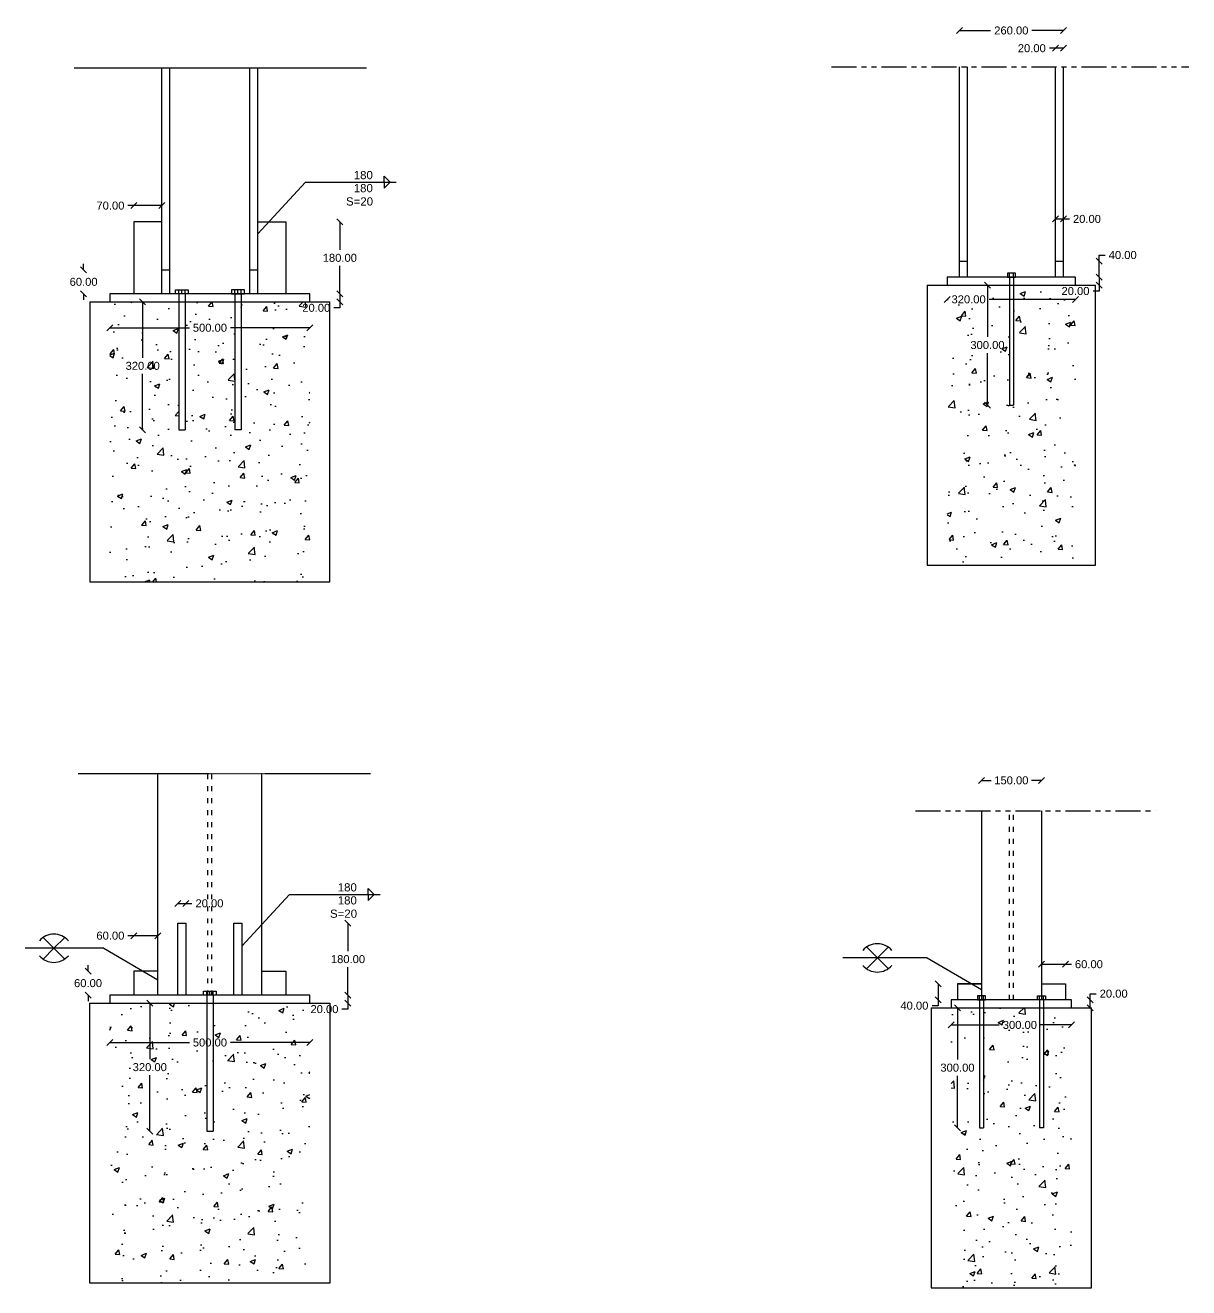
# Model space of a CAD drawing. Header units: inches. Extents: x -15 to 1885144, y -42615 to 866270.
# Drawn here: x 938383 to 941291, y 41817 to 44973 of the extents above; entities that cross this region are included whole.
import ezdxf

# ---------------------------------------------------------------- set-up
doc = ezdxf.new("R2010")
doc.units = ezdxf.units.IN
doc.header["$LTSCALE"] = 100
doc.header["$MEASUREMENT"] = 0
doc.linetypes.add('dash line', pattern=[30, 12, -18])
doc.linetypes.add('PHANTOM2', pattern=[1.25, 0.625, -0.125, 0.125, -0.125, 0.125, -0.125])
for name, color, linetype in [('bolt', 1, 'Continuous'), ('pedestal', 9, 'Continuous'), ('sections', 3, 'Continuous'), ('sections Dimensions', 6, 'Continuous')]:
    doc.layers.add(name, color=color, linetype=linetype)
doc.styles.get("Standard").update_dxf_attribs({"font": 'arial.ttf'})
doc.dimstyles.new('connections', dxfattribs={"dimtxt": 20, "dimasz": 15, "dimexe": 0.0625, "dimexo": 0.0625, "dimgap": 10, "dimtad": 0, "dimtih": 1, "dimtoh": 1, "dimzin": 0, "dimdsep": 46, "dimtxsty": 'Standard', "dimblk": 'OBLIQUE', "dimcen": 0.09, "dimse1": 1, "dimse2": 1, "dimclrd": 256, "dimclre": 256, "dimclrt": 256, "dimadec": 0, "dimazin": 0, "dimtfac": 1, "dimtofl": 0, "dimtmove": 0, "dimatfit": 3, "dimfxl": 1, "dimtfillclr": 256, "dimtolj": 1, "dimtzin": 0, "dimlwe": -1, "dimarcsym": 0})
pattern_1 = [(50, (0, 0), (136.279435, -11.922906), [14.25, -156.75]), (355, (0, 0), (-26.362753, 142.916505), [11.4, -125.4]), (100.451444, (11.36, -1), (109.91668, 130.993598), [12.110636, -133.217001]), (46.1842, (0, 38), (202.775853, -31.448663), [21.375, -235.125]), (96.635635, (16.9, 35.38), (177.58577, 185.082534), [18.165965, -199.825614]), (351.184164, (0, 38), (177.58577, 185.082534), [17.1, -188.1]), (21, (19, 28.5), (113.41234, -76.497589), [14.25, -156.75]), (326, (19, 28.5), (46.229913, 137.778509), [11.4, -125.4]), (71.451445, (28.45, 22.13), (159.642252, 61.280919), [12.110636, -133.217001]), (37.5, (0, 0), (2.3103725, 63.2498322), [0, -123.88, 0, -127.3, 0, -125.875]), (7.5, (0, 0), (49.983212, 74.9382253), [0, -72.58, 0, -121.03, 0, -47.975]), (327.5, (-42.37, 0), (101.426263, -4.2854256), [0, -47.5, 0, -148.2, 0, -196.65]), (317.5, (-61.37, 0), (110.805372, 19.019947), [0, -61.75, 0, -98.42, 0, -139.65])]

# ---------------------------------------------------------------- blocks, each defined once
blk = doc.blocks.new('_Oblique')
at = {"color": 0, "linetype": 'ByBlock', "lineweight": -2}
blk.add_line((-0.5, -0.5), (0.5, 0.5), dxfattribs=at)
blk = doc.blocks.new('*D499')
at = {"layer": 'Defpoints', "color": 0, "transparency": 16777216}
for p in [(939035, 44481.1), (939035, 44301.1), (939169.7, 44301.1)]:
    blk.add_point(p, dxfattribs=at)
at = {"layer": 'sections Dimensions', "lineweight": -2, "transparency": 16777216}
for p, q in [((939169.7, 44481.1), (939169.7, 44411.3)), ((939169.7, 44301.1), (939169.7, 44370.9))]:
    blk.add_line(p, q, dxfattribs=at)
at = {"layer": 'sections Dimensions', "lineweight": -2, "transparency": 16777216, "xscale": 15, "yscale": 15, "zscale": 15}
for p, rotation in [((939169.7, 44481.1), 90), ((939169.7, 44301.1), 270)]:
    blk.add_blockref('_Oblique', p, dxfattribs=dict(at, rotation=rotation))
at = {"layer": 'sections Dimensions', "transparency": 16777216, "insert": (939169.7, 44391.1), "char_height": 20, "attachment_point": 5}
blk.add_mtext('\\A1;180.00', dxfattribs=at)
blk = doc.blocks.new('*D500')
at = {"layer": 'Defpoints', "color": 0, "transparency": 16777216}
for p in [(939095, 44301.1), (939095, 44281.1), (939169.7, 44281.1)]:
    blk.add_point(p, dxfattribs=at)
at = {"layer": 'sections Dimensions', "lineweight": -2, "transparency": 16777216}
for p, q in [((939169.7, 44301.1), (939169.7, 44281.1)), ((939169.7, 44281.1), (939169.7, 44266.1)), ((939169.7, 44266.1), (939154.7, 44266.1))]:
    blk.add_line(p, q, dxfattribs=at)
at = {"layer": 'sections Dimensions', "lineweight": -2, "transparency": 16777216, "xscale": 15, "yscale": 15, "zscale": 15}
for p, rotation in [((939169.7, 44301.1), 90), ((939169.7, 44281.1), 270)]:
    blk.add_blockref('_Oblique', p, dxfattribs=dict(at, rotation=rotation))
at = {"layer": 'sections Dimensions', "transparency": 16777216, "insert": (939110.8, 44266.1), "char_height": 20, "attachment_point": 5}
blk.add_mtext('\\A1;20.00', dxfattribs=at)
blk = doc.blocks.new('*D501')
at = {"layer": 'Defpoints', "color": 0, "transparency": 16777216}
for p in [(938595, 44281.1), (939095, 44281.1), (939095, 44216.3)]:
    blk.add_point(p, dxfattribs=at)
at = {"layer": 'sections Dimensions', "lineweight": -2, "transparency": 16777216}
for p, q in [((938595, 44216.3), (938793.6, 44216.3)), ((939095, 44216.3), (938896.5, 44216.3))]:
    blk.add_line(p, q, dxfattribs=at)
at = {"layer": 'sections Dimensions', "lineweight": -2, "transparency": 16777216, "xscale": 15, "yscale": 15, "zscale": 15, "rotation": 180}
blk.add_blockref('_Oblique', (938595, 44216.3), dxfattribs=at)
at = {"layer": 'sections Dimensions', "lineweight": -2, "transparency": 16777216, "xscale": 15, "yscale": 15, "zscale": 15}
blk.add_blockref('_Oblique', (939095, 44216.3), dxfattribs=at)
at = {"layer": 'sections Dimensions', "transparency": 16777216, "insert": (938845, 44216.3), "char_height": 20, "attachment_point": 5}
blk.add_mtext('\\A1;500.00', dxfattribs=at)
blk = doc.blocks.new('*D502')
at = {"layer": 'Defpoints', "color": 0, "transparency": 16777216}
for p in [(938725, 44361.1), (938529.3, 44301.1), (938725, 44301.1)]:
    blk.add_point(p, dxfattribs=at)
at = {"layer": 'sections Dimensions', "lineweight": -2, "transparency": 16777216}
for p, q in [((938529.3, 44361.1), (938529.3, 44376.1)), ((938529.3, 44301.1), (938529.3, 44286.1))]:
    blk.add_line(p, q, dxfattribs=at)
at = {"layer": 'sections Dimensions', "lineweight": -2, "transparency": 16777216, "xscale": 15, "yscale": 15, "zscale": 15}
for p, rotation in [((938529.3, 44361.1), 270), ((938529.3, 44301.1), 90)]:
    blk.add_blockref('_Oblique', p, dxfattribs=dict(at, rotation=rotation))
at = {"layer": 'sections Dimensions', "transparency": 16777216, "insert": (938529.3, 44331.1), "char_height": 20, "attachment_point": 5}
blk.add_mtext('\\A1;60.00', dxfattribs=at)
blk = doc.blocks.new('*D503')
at = {"layer": 'Defpoints', "color": 0, "transparency": 16777216}
for p in [(938655, 44521.6), (938655, 44481.1), (938725, 44481.1)]:
    blk.add_point(p, dxfattribs=at)
at = {"layer": 'sections Dimensions', "lineweight": -2, "transparency": 16777216}
for p, q in [((938655, 44521.6), (938640, 44521.6)), ((938725, 44521.6), (938655, 44521.6))]:
    blk.add_line(p, q, dxfattribs=at)
at = {"layer": 'sections Dimensions', "lineweight": -2, "transparency": 16777216, "xscale": 15, "yscale": 15, "zscale": 15, "rotation": 180}
blk.add_blockref('_Oblique', (938655, 44521.6), dxfattribs=at)
at = {"layer": 'sections Dimensions', "lineweight": -2, "transparency": 16777216, "xscale": 15, "yscale": 15, "zscale": 15}
blk.add_blockref('_Oblique', (938725, 44521.6), dxfattribs=at)
at = {"layer": 'sections Dimensions', "transparency": 16777216, "insert": (938596.4, 44521.6), "char_height": 20, "attachment_point": 5}
blk.add_mtext('\\A1;70.00', dxfattribs=at)
blk = doc.blocks.new('*D505')
at = {"layer": 'Defpoints', "color": 0, "transparency": 16777216}
for p in [(938925, 42728.1), (938925, 42548.1), (939190.1, 42548.1)]:
    blk.add_point(p, dxfattribs=at)
at = {"layer": 'sections Dimensions', "lineweight": -2, "transparency": 16777216}
for p, q in [((939190.1, 42728.1), (939190.1, 42658.4)), ((939190.1, 42548.1), (939190.1, 42617.9))]:
    blk.add_line(p, q, dxfattribs=at)
at = {"layer": 'sections Dimensions', "lineweight": -2, "transparency": 16777216, "xscale": 15, "yscale": 15, "zscale": 15}
for p, rotation in [((939190.1, 42728.1), 90), ((939190.1, 42548.1), 270)]:
    blk.add_blockref('_Oblique', p, dxfattribs=dict(at, rotation=rotation))
at = {"layer": 'sections Dimensions', "transparency": 16777216, "insert": (939190.1, 42638.1), "char_height": 20, "attachment_point": 5}
blk.add_mtext('\\A1;180.00', dxfattribs=at)
blk = doc.blocks.new('*D506')
at = {"layer": 'Defpoints', "color": 0, "transparency": 16777216}
for p in [(939095, 42548.1), (939095, 42528.1), (939190.1, 42528.1)]:
    blk.add_point(p, dxfattribs=at)
at = {"layer": 'sections Dimensions', "lineweight": -2, "transparency": 16777216}
for p, q in [((939190.1, 42548.1), (939190.1, 42528.1)), ((939190.1, 42513.1), (939175.1, 42513.1)), ((939190.1, 42528.1), (939190.1, 42513.1))]:
    blk.add_line(p, q, dxfattribs=at)
at = {"layer": 'sections Dimensions', "lineweight": -2, "transparency": 16777216, "xscale": 15, "yscale": 15, "zscale": 15}
for p, rotation in [((939190.1, 42548.1), 90), ((939190.1, 42528.1), 270)]:
    blk.add_blockref('_Oblique', p, dxfattribs=dict(at, rotation=rotation))
at = {"layer": 'sections Dimensions', "transparency": 16777216, "insert": (939131.3, 42513.1), "char_height": 20, "attachment_point": 5}
blk.add_mtext('\\A1;20.00', dxfattribs=at)
blk = doc.blocks.new('*D507')
at = {"layer": 'Defpoints', "color": 0, "transparency": 16777216}
for p in [(938595, 42528.1), (939095, 42528.1), (939095, 42429.7)]:
    blk.add_point(p, dxfattribs=at)
at = {"layer": 'sections Dimensions', "lineweight": -2, "transparency": 16777216}
for p, q in [((938595, 42429.7), (938793.6, 42429.7)), ((939095, 42429.7), (938896.5, 42429.7))]:
    blk.add_line(p, q, dxfattribs=at)
at = {"layer": 'sections Dimensions', "lineweight": -2, "transparency": 16777216, "xscale": 15, "yscale": 15, "zscale": 15, "rotation": 180}
blk.add_blockref('_Oblique', (938595, 42429.7), dxfattribs=at)
at = {"layer": 'sections Dimensions', "lineweight": -2, "transparency": 16777216, "xscale": 15, "yscale": 15, "zscale": 15}
blk.add_blockref('_Oblique', (939095, 42429.7), dxfattribs=at)
at = {"layer": 'sections Dimensions', "transparency": 16777216, "insert": (938845, 42429.7), "char_height": 20, "attachment_point": 5}
blk.add_mtext('\\A1;500.00', dxfattribs=at)
blk = doc.blocks.new('*D508')
at = {"layer": 'Defpoints', "color": 0, "transparency": 16777216}
for p in [(938655, 42608.1), (938540.4, 42548.1), (938655, 42548.1)]:
    blk.add_point(p, dxfattribs=at)
at = {"layer": 'sections Dimensions', "lineweight": -2, "transparency": 16777216}
for p, q in [((938540.4, 42608.1), (938540.4, 42623.1)), ((938540.4, 42548.1), (938540.4, 42533.1))]:
    blk.add_line(p, q, dxfattribs=at)
at = {"layer": 'sections Dimensions', "lineweight": -2, "transparency": 16777216, "xscale": 15, "yscale": 15, "zscale": 15}
for p, rotation in [((938540.4, 42608.1), 270), ((938540.4, 42548.1), 90)]:
    blk.add_blockref('_Oblique', p, dxfattribs=dict(at, rotation=rotation))
at = {"layer": 'sections Dimensions', "transparency": 16777216, "insert": (938540.4, 42578.1), "char_height": 20, "attachment_point": 5}
blk.add_mtext('\\A1;60.00', dxfattribs=at)
blk = doc.blocks.new('*D509')
at = {"layer": 'Defpoints', "color": 0, "transparency": 16777216}
for p in [(938655, 42696.8), (938655, 42608.1), (938715, 42608.1)]:
    blk.add_point(p, dxfattribs=at)
at = {"layer": 'sections Dimensions', "lineweight": -2, "transparency": 16777216}
for p, q in [((938655, 42696.8), (938640, 42696.8)), ((938715, 42696.8), (938655, 42696.8))]:
    blk.add_line(p, q, dxfattribs=at)
at = {"layer": 'sections Dimensions', "lineweight": -2, "transparency": 16777216, "xscale": 15, "yscale": 15, "zscale": 15, "rotation": 180}
blk.add_blockref('_Oblique', (938655, 42696.8), dxfattribs=at)
at = {"layer": 'sections Dimensions', "lineweight": -2, "transparency": 16777216, "xscale": 15, "yscale": 15, "zscale": 15}
blk.add_blockref('_Oblique', (938715, 42696.8), dxfattribs=at)
at = {"layer": 'sections Dimensions', "transparency": 16777216, "insert": (938596.3, 42696.8), "char_height": 20, "attachment_point": 5}
blk.add_mtext('\\A1;60.00', dxfattribs=at)
blk = doc.blocks.new('*D510')
at = {"layer": 'Defpoints', "color": 0, "transparency": 16777216}
for p in [(938785, 42777.6), (938765, 42728.1), (938785, 42728.1)]:
    blk.add_point(p, dxfattribs=at)
at = {"layer": 'sections Dimensions', "lineweight": -2, "transparency": 16777216}
for p, q in [((938765, 42777.6), (938785, 42777.6)), ((938785, 42777.6), (938800, 42777.6))]:
    blk.add_line(p, q, dxfattribs=at)
at = {"layer": 'sections Dimensions', "lineweight": -2, "transparency": 16777216, "xscale": 15, "yscale": 15, "zscale": 15, "rotation": 180}
blk.add_blockref('_Oblique', (938765, 42777.6), dxfattribs=at)
at = {"layer": 'sections Dimensions', "lineweight": -2, "transparency": 16777216, "xscale": 15, "yscale": 15, "zscale": 15}
blk.add_blockref('_Oblique', (938785, 42777.6), dxfattribs=at)
at = {"layer": 'sections Dimensions', "transparency": 16777216, "insert": (938843.9, 42777.6), "char_height": 20, "attachment_point": 5}
blk.add_mtext('\\A1;20.00', dxfattribs=at)
blk = doc.blocks.new('*D522')
at = {"layer": 'Defpoints', "color": 0, "transparency": 16777216}
for p in [(940688, 44323.1), (941008, 44323.1), (941008, 44287.3)]:
    blk.add_point(p, dxfattribs=at)
at = {"layer": 'sections Dimensions', "lineweight": -2, "transparency": 16777216}
for p, q in [((940688, 44287.3), (940689.8, 44287.3)), ((941008, 44287.3), (940792.7, 44287.3))]:
    blk.add_line(p, q, dxfattribs=at)
at = {"layer": 'sections Dimensions', "lineweight": -2, "transparency": 16777216, "xscale": 15, "yscale": 15, "zscale": 15, "rotation": 180}
blk.add_blockref('_Oblique', (940688, 44287.3), dxfattribs=at)
at = {"layer": 'sections Dimensions', "lineweight": -2, "transparency": 16777216, "xscale": 15, "yscale": 15, "zscale": 15}
blk.add_blockref('_Oblique', (941008, 44287.3), dxfattribs=at)
at = {"layer": 'sections Dimensions', "transparency": 16777216, "insert": (940741.2, 44287.3), "char_height": 20, "attachment_point": 5}
blk.add_mtext('\\A1;320.00', dxfattribs=at)
blk = doc.blocks.new('*D523')
at = {"layer": 'Defpoints', "color": 0, "transparency": 16777216}
for p in [(941008, 44343.1), (941008, 44323.1), (941067.1, 44323.1)]:
    blk.add_point(p, dxfattribs=at)
at = {"layer": 'sections Dimensions', "lineweight": -2, "transparency": 16777216}
for p, q in [((941067.1, 44343.1), (941067.1, 44323.1)), ((941067.1, 44308.1), (941052.1, 44308.1)), ((941067.1, 44323.1), (941067.1, 44308.1))]:
    blk.add_line(p, q, dxfattribs=at)
at = {"layer": 'sections Dimensions', "lineweight": -2, "transparency": 16777216, "xscale": 15, "yscale": 15, "zscale": 15}
for p, rotation in [((941067.1, 44343.1), 90), ((941067.1, 44323.1), 270)]:
    blk.add_blockref('_Oblique', p, dxfattribs=dict(at, rotation=rotation))
at = {"layer": 'sections Dimensions', "transparency": 16777216, "insert": (941008.3, 44308.1), "char_height": 20, "attachment_point": 5}
blk.add_mtext('\\A1;20.00', dxfattribs=at)
blk = doc.blocks.new('*D524')
at = {"layer": 'Defpoints', "color": 0, "transparency": 16777216}
for p in [(940978, 44383.1), (941067.1, 44383.1), (940978, 44343.1)]:
    blk.add_point(p, dxfattribs=at)
at = {"layer": 'sections Dimensions', "lineweight": -2, "transparency": 16777216}
for p, q in [((941067.1, 44383.1), (941067.1, 44398.1)), ((941067.1, 44398.1), (941082.1, 44398.1)), ((941067.1, 44343.1), (941067.1, 44383.1))]:
    blk.add_line(p, q, dxfattribs=at)
at = {"layer": 'sections Dimensions', "lineweight": -2, "transparency": 16777216, "xscale": 15, "yscale": 15, "zscale": 15}
for p, rotation in [((941067.1, 44383.1), 90), ((941067.1, 44343.1), 270)]:
    blk.add_blockref('_Oblique', p, dxfattribs=dict(at, rotation=rotation))
at = {"layer": 'sections Dimensions', "transparency": 16777216, "insert": (941126.3, 44398.1), "char_height": 20, "attachment_point": 5}
blk.add_mtext('\\A1;40.00', dxfattribs=at)
blk = doc.blocks.new('*D525')
at = {"layer": 'Defpoints', "color": 0, "transparency": 16777216}
for p in [(940978, 44488.3), (940958, 44383.1), (940978, 44383.1)]:
    blk.add_point(p, dxfattribs=at)
at = {"layer": 'sections Dimensions', "lineweight": -2, "transparency": 16777216}
for p, q in [((940958, 44488.3), (940978, 44488.3)), ((940978, 44488.3), (940993, 44488.3))]:
    blk.add_line(p, q, dxfattribs=at)
at = {"layer": 'sections Dimensions', "lineweight": -2, "transparency": 16777216, "xscale": 15, "yscale": 15, "zscale": 15, "rotation": 180}
blk.add_blockref('_Oblique', (940958, 44488.3), dxfattribs=at)
at = {"layer": 'sections Dimensions', "lineweight": -2, "transparency": 16777216, "xscale": 15, "yscale": 15, "zscale": 15}
blk.add_blockref('_Oblique', (940978, 44488.3), dxfattribs=at)
at = {"layer": 'sections Dimensions', "transparency": 16777216, "insert": (941036.9, 44488.3), "char_height": 20, "attachment_point": 5}
blk.add_mtext('\\A1;20.00', dxfattribs=at)
blk = doc.blocks.new('*D526')
at = {"layer": 'Defpoints', "color": 0, "transparency": 16777216}
for p in [(940983, 42625.4), (940923, 42576.8), (940983, 42576.8)]:
    blk.add_point(p, dxfattribs=at)
at = {"layer": 'sections Dimensions', "lineweight": -2, "transparency": 16777216}
for p, q in [((940923, 42625.4), (940983, 42625.4)), ((940983, 42625.4), (940998, 42625.4))]:
    blk.add_line(p, q, dxfattribs=at)
at = {"layer": 'sections Dimensions', "lineweight": -2, "transparency": 16777216, "xscale": 15, "yscale": 15, "zscale": 15, "rotation": 180}
blk.add_blockref('_Oblique', (940923, 42625.4), dxfattribs=at)
at = {"layer": 'sections Dimensions', "lineweight": -2, "transparency": 16777216, "xscale": 15, "yscale": 15, "zscale": 15}
blk.add_blockref('_Oblique', (940983, 42625.4), dxfattribs=at)
at = {"layer": 'sections Dimensions', "transparency": 16777216, "insert": (941041.8, 42625.4), "char_height": 20, "attachment_point": 5}
blk.add_mtext('\\A1;60.00', dxfattribs=at)
blk = doc.blocks.new('*D527')
at = {"layer": 'Defpoints', "color": 0, "transparency": 16777216}
for p in [(940983, 42576.8), (940664.9, 42536.8), (940983, 42536.8)]:
    blk.add_point(p, dxfattribs=at)
at = {"layer": 'sections Dimensions', "lineweight": -2, "transparency": 16777216}
for p, q in [((940664.9, 42576.8), (940664.9, 42536.8)), ((940664.9, 42521.8), (940649.9, 42521.8)), ((940664.9, 42536.8), (940664.9, 42521.8))]:
    blk.add_line(p, q, dxfattribs=at)
at = {"layer": 'sections Dimensions', "lineweight": -2, "transparency": 16777216, "xscale": 15, "yscale": 15, "zscale": 15}
for p, rotation in [((940664.9, 42576.8), 90), ((940664.9, 42536.8), 270)]:
    blk.add_blockref('_Oblique', p, dxfattribs=dict(at, rotation=rotation))
at = {"layer": 'sections Dimensions', "transparency": 16777216, "insert": (940605.7, 42521.8), "char_height": 20, "attachment_point": 5}
blk.add_mtext('\\A1;40.00', dxfattribs=at)
blk = doc.blocks.new('*D528')
at = {"layer": 'Defpoints', "color": 0, "transparency": 16777216}
for p in [(940998, 42536.8), (940998, 42516.8), (941044.8, 42536.8)]:
    blk.add_point(p, dxfattribs=at)
at = {"layer": 'sections Dimensions', "lineweight": -2, "transparency": 16777216}
for p, q in [((941044.8, 42536.8), (941044.8, 42551.8)), ((941044.8, 42551.8), (941059.8, 42551.8)), ((941044.8, 42516.8), (941044.8, 42536.8))]:
    blk.add_line(p, q, dxfattribs=at)
at = {"layer": 'sections Dimensions', "lineweight": -2, "transparency": 16777216, "xscale": 15, "yscale": 15, "zscale": 15}
for p, rotation in [((941044.8, 42536.8), 90), ((941044.8, 42516.8), 270)]:
    blk.add_blockref('_Oblique', p, dxfattribs=dict(at, rotation=rotation))
at = {"layer": 'sections Dimensions', "transparency": 16777216, "insert": (941103.7, 42551.8), "char_height": 20, "attachment_point": 5}
blk.add_mtext('\\A1;20.00', dxfattribs=at)
blk = doc.blocks.new('*D529')
at = {"layer": 'Defpoints', "color": 0, "transparency": 16777216}
for p in [(940698, 42516.8), (940998, 42516.8), (940998, 42473.6)]:
    blk.add_point(p, dxfattribs=at)
at = {"layer": 'sections Dimensions', "lineweight": -2, "transparency": 16777216}
for p, q in [((940698, 42473.6), (940817.8, 42473.6)), ((940998, 42473.6), (940920.7, 42473.6))]:
    blk.add_line(p, q, dxfattribs=at)
at = {"layer": 'sections Dimensions', "lineweight": -2, "transparency": 16777216, "xscale": 15, "yscale": 15, "zscale": 15, "rotation": 180}
blk.add_blockref('_Oblique', (940698, 42473.6), dxfattribs=at)
at = {"layer": 'sections Dimensions', "lineweight": -2, "transparency": 16777216, "xscale": 15, "yscale": 15, "zscale": 15}
blk.add_blockref('_Oblique', (940998, 42473.6), dxfattribs=at)
at = {"layer": 'sections Dimensions', "transparency": 16777216, "insert": (940869.3, 42473.6), "char_height": 20, "attachment_point": 5}
blk.add_mtext('\\A1;300.00', dxfattribs=at)
blk = doc.blocks.new('*D530')
at = {"layer": 'Defpoints', "color": 0, "transparency": 16777216}
for p in [(940923, 43085), (940773, 43009), (940923, 43009)]:
    blk.add_point(p, dxfattribs=at)
at = {"layer": 'sections Dimensions', "lineweight": -2, "transparency": 16777216}
for p, q in [((940773, 43085), (940797.5, 43085)), ((940923, 43085), (940898.5, 43085))]:
    blk.add_line(p, q, dxfattribs=at)
at = {"layer": 'sections Dimensions', "lineweight": -2, "transparency": 16777216, "xscale": 15, "yscale": 15, "zscale": 15, "rotation": 180}
blk.add_blockref('_Oblique', (940773, 43085), dxfattribs=at)
at = {"layer": 'sections Dimensions', "lineweight": -2, "transparency": 16777216, "xscale": 15, "yscale": 15, "zscale": 15}
blk.add_blockref('_Oblique', (940923, 43085), dxfattribs=at)
at = {"layer": 'sections Dimensions', "transparency": 16777216, "insert": (940848, 43085), "char_height": 20, "attachment_point": 5}
blk.add_mtext('\\A1;150.00', dxfattribs=at)
blk = doc.blocks.new('*D531')
at = {"layer": 'Defpoints', "color": 0, "transparency": 16777216}
for p in [(940978, 44959.4), (940718, 44868.4), (940978, 44868.4)]:
    blk.add_point(p, dxfattribs=at)
at = {"layer": 'sections Dimensions', "lineweight": -2, "transparency": 16777216}
for p, q in [((940718, 44959.4), (940796.3, 44959.4)), ((940978, 44959.4), (940899.6, 44959.4))]:
    blk.add_line(p, q, dxfattribs=at)
at = {"layer": 'sections Dimensions', "lineweight": -2, "transparency": 16777216, "xscale": 15, "yscale": 15, "zscale": 15, "rotation": 180}
blk.add_blockref('_Oblique', (940718, 44959.4), dxfattribs=at)
at = {"layer": 'sections Dimensions', "lineweight": -2, "transparency": 16777216, "xscale": 15, "yscale": 15, "zscale": 15}
blk.add_blockref('_Oblique', (940978, 44959.4), dxfattribs=at)
at = {"layer": 'sections Dimensions', "transparency": 16777216, "insert": (940848, 44959.4), "char_height": 20, "attachment_point": 5}
blk.add_mtext('\\A1;260.00', dxfattribs=at)
blk = doc.blocks.new('*D532')
at = {"layer": 'Defpoints', "color": 0, "transparency": 16777216}
for p in [(940958, 44915), (940958, 44868.4), (940978, 44868.4)]:
    blk.add_point(p, dxfattribs=at)
at = {"layer": 'sections Dimensions', "lineweight": -2, "transparency": 16777216}
for p, q in [((940958, 44915), (940943, 44915)), ((940978, 44915), (940958, 44915))]:
    blk.add_line(p, q, dxfattribs=at)
at = {"layer": 'sections Dimensions', "lineweight": -2, "transparency": 16777216, "xscale": 15, "yscale": 15, "zscale": 15, "rotation": 180}
blk.add_blockref('_Oblique', (940958, 44915), dxfattribs=at)
at = {"layer": 'sections Dimensions', "lineweight": -2, "transparency": 16777216, "xscale": 15, "yscale": 15, "zscale": 15}
blk.add_blockref('_Oblique', (940978, 44915), dxfattribs=at)
at = {"layer": 'sections Dimensions', "transparency": 16777216, "insert": (940899.1, 44915), "char_height": 20, "attachment_point": 5}
blk.add_mtext('\\A1;20.00', dxfattribs=at)
blk = doc.blocks.new('*D741')
at = {"layer": 'Defpoints', "color": 0, "ltscale": 10, "transparency": 16777216}
for p in [(938837, 42528.1), (938694.7, 42208.1), (938837, 42208.1)]:
    blk.add_point(p, dxfattribs=at)
at = {"layer": 'sections Dimensions', "lineweight": -2, "ltscale": 10, "transparency": 16777216}
for p, q in [((938694.7, 42528.1), (938694.7, 42388.4)), ((938694.7, 42208.1), (938694.7, 42347.9))]:
    blk.add_line(p, q, dxfattribs=at)
at = {"layer": 'sections Dimensions', "lineweight": -2, "ltscale": 10, "transparency": 16777216, "xscale": 15, "yscale": 15, "zscale": 15}
for p, rotation in [((938694.7, 42528.1), 90), ((938694.7, 42208.1), 270)]:
    blk.add_blockref('_Oblique', p, dxfattribs=dict(at, rotation=rotation))
at = {"layer": 'sections Dimensions', "ltscale": 10, "transparency": 16777216, "insert": (938694.7, 42368.1), "char_height": 20, "attachment_point": 5}
blk.add_mtext('\\A1;320.00', dxfattribs=at)
blk = doc.blocks.new('*D742')
at = {"layer": 'Defpoints', "color": 0, "ltscale": 10, "transparency": 16777216}
for p in [(938767, 44281.1), (938676.9, 43961.1), (938767, 43961.1)]:
    blk.add_point(p, dxfattribs=at)
at = {"layer": 'sections Dimensions', "lineweight": -2, "ltscale": 10, "transparency": 16777216}
for p, q in [((938676.9, 44281.1), (938676.9, 44141.3)), ((938676.9, 43961.1), (938676.9, 44100.9))]:
    blk.add_line(p, q, dxfattribs=at)
at = {"layer": 'sections Dimensions', "lineweight": -2, "ltscale": 10, "transparency": 16777216, "xscale": 15, "yscale": 15, "zscale": 15}
for p, rotation in [((938676.9, 44281.1), 90), ((938676.9, 43961.1), 270)]:
    blk.add_blockref('_Oblique', p, dxfattribs=dict(at, rotation=rotation))
at = {"layer": 'sections Dimensions', "ltscale": 10, "transparency": 16777216, "insert": (938676.9, 44121.1), "char_height": 20, "attachment_point": 5}
blk.add_mtext('\\A1;320.00', dxfattribs=at)
blk = doc.blocks.new('*D744')
at = {"layer": 'Defpoints', "color": 0, "ltscale": 10, "transparency": 16777216}
for p in [(940843, 44323.1), (940788.3, 44023.1), (940843, 44023.1)]:
    blk.add_point(p, dxfattribs=at)
at = {"layer": 'sections Dimensions', "lineweight": -2, "ltscale": 10, "transparency": 16777216}
for p, q in [((940788.3, 44323.1), (940788.3, 44193.3)), ((940788.3, 44023.1), (940788.3, 44152.9))]:
    blk.add_line(p, q, dxfattribs=at)
at = {"layer": 'sections Dimensions', "lineweight": -2, "ltscale": 10, "transparency": 16777216, "xscale": 15, "yscale": 15, "zscale": 15}
for p, rotation in [((940788.3, 44323.1), 90), ((940788.3, 44023.1), 270)]:
    blk.add_blockref('_Oblique', p, dxfattribs=dict(at, rotation=rotation))
at = {"layer": 'sections Dimensions', "ltscale": 10, "transparency": 16777216, "insert": (940788.3, 44173.1), "char_height": 20, "attachment_point": 5}
blk.add_mtext('\\A1;300.00', dxfattribs=at)
blk = doc.blocks.new('*D745')
at = {"layer": 'Defpoints', "color": 0, "ltscale": 10, "transparency": 16777216}
for p in [(940768, 42516.8), (940713.3, 42216.8), (940768, 42216.8)]:
    blk.add_point(p, dxfattribs=at)
at = {"layer": 'sections Dimensions', "lineweight": -2, "ltscale": 10, "transparency": 16777216}
for p, q in [((940713.3, 42516.8), (940713.3, 42387)), ((940713.3, 42216.8), (940713.3, 42346.5))]:
    blk.add_line(p, q, dxfattribs=at)
at = {"layer": 'sections Dimensions', "lineweight": -2, "ltscale": 10, "transparency": 16777216, "xscale": 15, "yscale": 15, "zscale": 15}
for p, rotation in [((940713.3, 42516.8), 90), ((940713.3, 42216.8), 270)]:
    blk.add_blockref('_Oblique', p, dxfattribs=dict(at, rotation=rotation))
at = {"layer": 'sections Dimensions', "ltscale": 10, "transparency": 16777216, "insert": (940713.3, 42366.8), "char_height": 20, "attachment_point": 5}
blk.add_mtext('\\A1;300.00', dxfattribs=at)

msp = doc.modelspace()

# ---------------------------------------------------------------- hatches: boundary and pattern name
at = {"layer": 'pedestal', "ltscale": 10}
h = msp.add_hatch(dxfattribs=at)
h.set_pattern_fill('AR-CONC', color=256, scale=19)
h.set_pattern_definition(pattern_1)
h.paths.add_polyline_path([(941007.999, 44323.086), (940852.999, 44323.086), (940852.999, 44023.086), (940842.999, 44023.086), (940842.999, 44323.086), (940687.999, 44323.086), (940687.999, 43623.086), (941007.999, 43623.086)])
h = msp.add_hatch(dxfattribs=at)
h.set_pattern_fill('AR-CONC', color=256, scale=19)
h.set_pattern_definition(pattern_1)
h.paths.add_polyline_path([(939095.044, 44281.115), (938923.044, 44281.115), (938923.044, 43961.115), (938907.044, 43961.115), (938907.044, 44281.115), (938783.044, 44281.115), (938783.044, 43961.115), (938767.044, 43961.115), (938767.044, 44281.115), (938595.044, 44281.115), (938595.044, 43581.115), (939095.044, 43581.115)])
h = msp.add_hatch(dxfattribs=at)
h.set_pattern_fill('AR-CONC', color=256, scale=19)
h.set_pattern_definition(pattern_1)
h.paths.add_polyline_path([(939095.044, 42528.149), (938853.044, 42528.149), (938853.044, 42208.149), (938837.044, 42208.149), (938837.044, 42528.149), (938595.044, 42528.149), (938595.044, 41828.149), (939095.044, 41828.149)])
h = msp.add_hatch(dxfattribs=at)
h.set_pattern_fill('AR-CONC', color=256, scale=19)
h.set_pattern_definition(pattern_1)
h.paths.add_polyline_path([(940997.999, 42516.76), (940927.999, 42516.76), (940927.999, 42216.76), (940917.999, 42216.76), (940917.999, 42516.76), (940777.999, 42516.76), (940777.999, 42216.76), (940767.999, 42216.76), (940767.999, 42516.76), (940697.999, 42516.76), (940697.999, 41816.76), (940997.999, 41816.76)])

# ---------------------------------------------------------------- linework, layer by layer
at = {"layer": 'bolt', "ltscale": 10}
for p, q in [((940857.999, 44353.086), (940837.999, 44353.086)), ((940837.999, 44353.086), (940837.999, 44343.086)), ((940837.999, 44343.086), (940842.999, 44343.086)), ((940842.999, 44343.086), (940842.999, 44353.086)), ((940842.999, 44343.086), (940842.999, 44023.086)), ((940842.999, 44343.086), (940852.999, 44343.086)), ((940852.999, 44343.086), (940852.999, 44353.086)), ((940852.999, 44343.086), (940852.999, 44023.086)), ((940852.999, 44343.086), (940857.999, 44343.086)), ((940857.999, 44343.086), (940857.999, 44353.086)), ((938759.044, 44301.115), (938759.044, 44311.115)), ((938759.044, 44311.115), (938791.044, 44311.115)), ((938767.044, 44301.115), (938767.044, 44311.115)), ((938775.044, 44301.115), (938775.044, 44311.115)), ((938783.044, 44301.115), (938783.044, 44311.115)), ((938791.044, 44311.115), (938791.044, 44301.115)), ((938931.044, 44311.115), (938899.044, 44311.115)), ((938899.044, 44311.115), (938899.044, 44301.115)), ((938907.044, 44301.115), (938907.044, 44311.115)), ((938915.044, 44301.115), (938915.044, 44311.115)), ((938923.044, 44301.115), (938923.044, 44311.115)), ((938931.044, 44301.115), (938931.044, 44311.115)), ((938767.044, 44301.115), (938759.044, 44301.115)), ((938767.044, 44301.115), (938767.044, 43961.115)), ((938783.044, 44301.115), (938767.044, 44301.115)), ((938783.044, 44301.115), (938783.044, 43961.115)), ((938791.044, 44301.115), (938783.044, 44301.115)), ((938899.044, 44301.115), (938907.044, 44301.115)), ((938907.044, 44301.115), (938907.044, 43961.115)), ((938907.044, 44301.115), (938923.044, 44301.115)), ((938923.044, 44301.115), (938923.044, 43961.115)), ((938923.044, 44301.115), (938931.044, 44301.115)), ((940842.999, 44023.086), (940852.999, 44023.086)), ((938767.044, 43961.115), (938783.044, 43961.115)), ((938923.044, 43961.115), (938907.044, 43961.115)), ((938829.044, 42548.149), (938829.044, 42558.149)), ((938829.044, 42558.149), (938861.044, 42558.149)), ((938837.044, 42548.149), (938829.044, 42548.149)), ((938837.044, 42548.149), (938837.044, 42558.149)), ((938837.044, 42548.149), (938837.044, 42208.149)), ((938853.044, 42548.149), (938837.044, 42548.149)), ((938845.044, 42548.149), (938845.044, 42558.149)), ((938853.044, 42548.149), (938853.044, 42558.149)), ((938853.044, 42548.149), (938853.044, 42208.149)), ((938861.044, 42548.149), (938853.044, 42548.149)), ((938861.044, 42558.149), (938861.044, 42548.149)), ((940782.999, 42546.76), (940762.999, 42546.76)), ((940762.999, 42546.76), (940762.999, 42536.76)), ((940767.999, 42536.76), (940767.999, 42546.76)), ((940777.999, 42536.76), (940777.999, 42546.76)), ((940782.999, 42536.76), (940782.999, 42546.76)), ((940912.999, 42536.76), (940912.999, 42546.76)), ((940912.999, 42546.76), (940932.999, 42546.76)), ((940917.999, 42536.76), (940917.999, 42546.76)), ((940927.999, 42536.76), (940927.999, 42546.76)), ((940932.999, 42546.76), (940932.999, 42536.76)), ((940762.999, 42536.76), (940767.999, 42536.76)), ((940767.999, 42536.76), (940767.999, 42216.76)), ((940767.999, 42536.76), (940777.999, 42536.76)), ((940777.999, 42536.76), (940777.999, 42216.76)), ((940777.999, 42536.76), (940782.999, 42536.76)), ((940917.999, 42536.76), (940912.999, 42536.76)), ((940917.999, 42536.76), (940917.999, 42216.76)), ((940927.999, 42536.76), (940917.999, 42536.76)), ((940927.999, 42536.76), (940927.999, 42216.76)), ((940932.999, 42536.76), (940927.999, 42536.76)), ((938837.044, 42208.149), (938853.044, 42208.149)), ((940767.999, 42216.76), (940777.999, 42216.76)), ((940927.999, 42216.76), (940917.999, 42216.76))]:
    msp.add_line(p, q, dxfattribs=at)
at = {"layer": 'pedestal', "ltscale": 10}
for p, q in [((940637.999, 44323.086), (940637.999, 43623.086)), ((941057.999, 43623.086), (941057.999, 44323.086)), ((938545.044, 44281.115), (938545.044, 43581.115)), ((939145.044, 43581.115), (939145.044, 44281.115)), ((940637.999, 43623.086), (941057.999, 43623.086)), ((938545.044, 43581.115), (939145.044, 43581.115)), ((938545.044, 41828.149), (938545.044, 42528.149)), ((939145.044, 42528.149), (939145.044, 41828.149)), ((940647.999, 42516.76), (940647.999, 41816.76)), ((941047.999, 41816.76), (941047.999, 42516.76)), ((939145.044, 41828.149), (938545.044, 41828.149)), ((940647.999, 41816.76), (941047.999, 41816.76))]:
    msp.add_line(p, q, dxfattribs=at)
at = {"layer": 'pedestal', "ltscale": 0.01}
for p, q in [((940637.999, 44323.086), (940687.999, 44323.086)), ((941007.999, 44323.086), (941057.999, 44323.086)), ((938545.044, 44281.115), (938595.044, 44281.115)), ((939095.044, 44281.115), (939144.71, 44281.115)), ((938545.044, 42528.149), (938595.044, 42528.149)), ((939095.044, 42528.149), (939145.044, 42528.149)), ((940647.999, 42516.76), (940697.999, 42516.76)), ((940997.999, 42516.76), (941047.999, 42516.76))]:
    msp.add_line(p, q, dxfattribs=at)
at = {"layer": 'sections', "linetype": 'PHANTOM2', "ltscale": 100}
msp.add_line((938505.722, 44866.25), (939235.949, 44866.25), dxfattribs=at)
at = {"layer": 'sections'}
for p, q in [((938725.044, 44301.115), (938725.044, 44866.25)), ((938745.044, 44301.115), (938745.044, 44866.25)), ((938945.044, 44301.115), (938945.044, 44866.25)), ((938965.044, 44301.115), (938965.044, 44866.25)), ((940717.999, 44343.086), (940717.999, 44868.435)), ((940737.999, 44343.086), (940737.999, 44868.435)), ((940957.999, 44343.086), (940957.999, 44868.435)), ((940977.999, 44343.086), (940977.999, 44868.435)), ((938725.044, 44481.115), (938655.044, 44481.115)), ((938655.044, 44481.115), (938655.044, 44301.115)), ((938965.044, 44481.115), (939035.044, 44481.115)), ((939035.044, 44481.115), (939035.044, 44301.115)), ((940717.999, 44383.086), (940737.999, 44383.086)), ((940957.999, 44383.086), (940977.999, 44383.086)), ((938725.044, 44361.115), (938745.044, 44361.115)), ((938945.044, 44361.115), (938965.044, 44361.115)), ((941007.999, 44343.086), (940687.999, 44343.086)), ((940687.999, 44343.086), (940687.999, 44323.086)), ((941007.999, 44323.086), (941007.999, 44343.086)), ((940687.999, 44323.086), (941007.999, 44323.086)), ((939095.044, 44301.115), (938595.044, 44301.115)), ((938595.044, 44301.115), (938595.044, 44281.115)), ((938595.044, 44281.115), (939095.044, 44281.115)), ((939095.044, 44281.115), (939095.044, 44301.115)), ((938715.044, 42548.149), (938715.044, 43102.424)), ((938975.044, 42548.149), (938975.044, 43102.424)), ((940772.999, 43008.966), (940772.999, 42536.76)), ((940922.999, 43008.966), (940922.999, 42536.76)), ((938765.044, 42548.149), (938765.044, 42728.149)), ((938765.044, 42728.149), (938785.044, 42728.149)), ((938785.044, 42728.149), (938785.044, 42548.149)), ((938905.044, 42548.149), (938905.044, 42728.149)), ((938905.044, 42728.149), (938925.044, 42728.149)), ((938925.044, 42728.149), (938925.044, 42548.149)), ((938715.044, 42608.149), (938655.044, 42608.149)), ((938655.044, 42608.149), (938655.044, 42548.149)), ((938975.044, 42608.149), (939035.044, 42608.149)), ((939035.044, 42608.149), (939035.044, 42548.149)), ((940712.999, 42576.76), (940772.999, 42576.76)), ((940772.999, 42576.76), (940712.999, 42576.76)), ((940712.999, 42576.76), (940712.999, 42536.76)), ((940922.999, 42576.76), (940982.999, 42576.76)), ((940982.999, 42576.76), (940982.999, 42536.76)), ((939095.044, 42548.149), (938595.044, 42548.149)), ((938595.044, 42548.149), (938595.044, 42528.149)), ((939095.044, 42528.149), (939095.044, 42548.149)), ((938595.044, 42528.149), (939095.044, 42528.149)), ((940997.999, 42536.76), (940697.999, 42536.76)), ((940697.999, 42536.76), (940697.999, 42516.76)), ((940697.999, 42516.76), (940997.999, 42516.76)), ((940997.999, 42516.76), (940997.999, 42536.76))]:
    msp.add_line(p, q, dxfattribs=at)
at = {"layer": 'sections', "linetype": 'PHANTOM2'}
for p, q in [((940398.347, 44868.435), (941291.359, 44868.435)), ((940608.278, 43008.966), (941208.501, 43008.966))]:
    msp.add_line(p, q, dxfattribs=at)
at = {"layer": 'sections', "linetype": 'PHANTOM2', "ltscale": 0.01}
msp.add_line((938515.722, 43102.424), (939245.949, 43102.424), dxfattribs=at)
at = {"layer": 'sections', "linetype": 'dash line', "ltscale": 0.01}
for p, q in [((938840.044, 42548.149), (938840.044, 43102.424)), ((938850.044, 42548.149), (938850.044, 43102.424)), ((940842.999, 42536.76), (940842.999, 43008.966)), ((940852.999, 42536.76), (940852.999, 43008.966))]:
    msp.add_line(p, q, dxfattribs=at)
at = {"layer": 'sections Dimensions'}
for p, q in [((939280.168, 44580.263), (939280.168, 44595.263)), ((939280.168, 44595.263), (939295.168, 44580.263)), ((939083.779, 44580.263), (938965.044, 44450.78)), ((939083.779, 44580.263), (939280.168, 44580.263)), ((939280.168, 44580.263), (939295.168, 44580.263)), ((939280.168, 44580.263), (939280.168, 44565.263)), ((939280.168, 44565.263), (939295.168, 44580.263)), ((939295.168, 44580.263), (939310.168, 44580.263)), ((939043.779, 42799.931), (938925.044, 42670.449)), ((939043.779, 42799.931), (939240.168, 42799.931)), ((939240.168, 42799.931), (939240.168, 42814.931)), ((939240.168, 42814.931), (939255.168, 42799.931)), ((939240.168, 42799.931), (939255.168, 42799.931)), ((939240.168, 42799.931), (939240.168, 42784.931)), ((939240.168, 42784.931), (939255.168, 42799.931)), ((939255.168, 42799.931), (939270.168, 42799.931)), ((938455.288, 42665.304), (938428.449, 42692.143)), ((938455.288, 42665.304), (938482.127, 42692.143)), ((940513.242, 42641.247), (940486.403, 42668.086)), ((940513.242, 42641.247), (940540.081, 42668.086)), ((938579.882, 42665.304), (938383.493, 42665.304)), ((938455.288, 42665.304), (938428.449, 42638.465)), ((938455.288, 42665.304), (938482.127, 42638.465)), ((938579.882, 42665.304), (938715.044, 42586.329)), ((940441.448, 42641.247), (940426.448, 42641.247)), ((940637.836, 42641.247), (940441.448, 42641.247)), ((940513.242, 42641.247), (940486.403, 42614.408)), ((940513.242, 42641.247), (940540.081, 42614.408)), ((940637.836, 42641.247), (940772.999, 42562.271))]:
    msp.add_line(p, q, dxfattribs=at)
for centre, start, end in [((938454.961, 42652.649), 40.885579, 139.114421), ((940512.916, 42628.592), 40.885579, 139.114421), ((938454.961, 42677.959), 220.885579, 319.114421), ((940512.916, 42653.902), 220.885579, 319.114421)]:
    msp.add_arc(centre, 47.935, start, end, dxfattribs=at)

# ---------------------------------------------------------------- texts
for s, p in [('180', (939204.472, 44587.731)), ('180', (939204.472, 44555.129)), ('S=20', (939185.137, 44521.892)), ('180', (939164.472, 42807.4)), ('180', (939164.472, 42774.798)), ('S=20', (939145.137, 42741.56))]:
    msp.add_text(s, height=20.4789, dxfattribs=at).set_placement(p)

# ---------------------------------------------------------------- dimensions: what is measured, and where the dimension line sits
for base, p1, p2, picture, middle in [((940977.999, 44959.404), (940717.999, 44868.435), (940977.999, 44868.435), '*D531', (940847.999, 44959.404)), ((940957.999, 44915.016), (940977.999, 44868.435), (940957.999, 44868.435), '*D532', (940899.117, 44915.016)), ((938655.044, 44521.628), (938725.044, 44481.115), (938655.044, 44481.115), '*D503', (938596.415, 44521.628)), ((940977.999, 44488.334), (940957.999, 44383.086), (940977.999, 44383.086), '*D525', (941036.88, 44488.334)), ((939095.044, 44216.326), (938595.044, 44281.115), (939095.044, 44281.115), '*D501', (938845.044, 44216.326)), ((940922.999, 43085.012), (940772.999, 43008.966), (940922.999, 43008.966), '*D530', (940847.999, 43085.012)), ((938655.044, 42696.815), (938715.044, 42608.149), (938655.044, 42608.149), '*D509', (938596.279, 42696.815)), ((940982.999, 42625.433), (940922.999, 42576.76), (940982.999, 42576.76), '*D526', (941041.764, 42625.433)), ((939095.044, 42429.673), (938595.044, 42528.149), (939095.044, 42528.149), '*D507', (938845.044, 42429.673))]:
    dim = msp.add_linear_dim(base=base, p1=p1, p2=p2, dimstyle='connections', dxfattribs=at)
    dim.commit()
    dim.dimension.update_dxf_attribs({"geometry": picture, "text_midpoint": middle})
for base, p1, p2, picture, middle in [((939169.71, 44301.115), (939035.044, 44481.115), (939035.044, 44301.115), '*D499', (939169.71, 44391.115)), ((941067.144, 44383.086), (940977.999, 44343.086), (940977.999, 44383.086), '*D524', (941126.257, 44398.086)), ((938529.265, 44301.115), (938725.044, 44361.115), (938725.044, 44301.115), '*D502', (938529.265, 44331.115)), ((941067.144, 44323.086), (941007.999, 44343.086), (941007.999, 44323.086), '*D523', (941008.262, 44308.086)), ((939169.71, 44281.115), (939095.044, 44301.115), (939095.044, 44281.115), '*D500', (939110.829, 44266.115)), ((938540.437, 42548.149), (938655.044, 42608.149), (938655.044, 42548.149), '*D508', (938540.437, 42578.149)), ((940664.86, 42536.76), (940982.999, 42576.76), (940982.999, 42536.76), '*D527', (940605.747, 42521.76)), ((939190.14, 42528.149), (939095.044, 42548.149), (939095.044, 42528.149), '*D506', (939131.259, 42513.149)), ((941044.838, 42536.76), (940997.999, 42516.76), (940997.999, 42536.76), '*D528', (941103.719, 42551.76))]:
    dim = msp.add_linear_dim(base=base, p1=p1, p2=p2, angle=90, dimstyle='connections', dxfattribs=at)
    dim.commit()
    dim.dimension.update_dxf_attribs({"geometry": picture, "text_midpoint": middle})
for base, p1, p2, picture, middle in [((941007.999, 44287.251), (940687.999, 44323.086), (941007.999, 44323.086), '*D522', (940741.245, 44287.251)), ((940997.999, 42473.596), (940697.999, 42516.76), (940997.999, 42516.76), '*D529', (940869.263, 42473.596))]:
    dim = msp.add_linear_dim(base=base, p1=p1, p2=p2, dimstyle='connections', dxfattribs=at)
    dim.commit()
    dim.dimension.update_dxf_attribs({"geometry": picture, "text_midpoint": middle, "dimtype": 160})
at = {"layer": 'sections Dimensions', "ltscale": 10}
for base, p1, p2, picture, middle in [((940788.285, 44023.086), (940842.999, 44323.086), (940842.999, 44023.086), '*D744', (940788.285, 44173.086)), ((938676.878, 43961.115), (938767.044, 44281.115), (938767.044, 43961.115), '*D742', (938676.878, 44121.115)), ((938694.703, 42208.149), (938837.044, 42528.149), (938837.044, 42208.149), '*D741', (938694.703, 42368.149)), ((940713.285, 42216.76), (940767.999, 42516.76), (940767.999, 42216.76), '*D745', (940713.285, 42366.76))]:
    dim = msp.add_linear_dim(base=base, p1=p1, p2=p2, angle=90, dimstyle='connections', dxfattribs=at)
    dim.commit()
    dim.dimension.update_dxf_attribs({"geometry": picture, "text_midpoint": middle})
at = {"layer": 'sections Dimensions'}
for p1, p2, distance, picture, middle in [((938765.044, 42728.149), (938785.044, 42728.149), 49.423, '*D510', (938843.925, 42777.572)), ((938925.044, 42728.149), (938925.044, 42548.149), 265.096, '*D505', (939190.14, 42638.149))]:
    dim = msp.add_aligned_dim(p1=p1, p2=p2, distance=distance, dimstyle='connections', dxfattribs=at)
    dim.commit()
    dim.dimension.update_dxf_attribs({"geometry": picture, "text_midpoint": middle})

doc.saveas('drawing.dxf')
